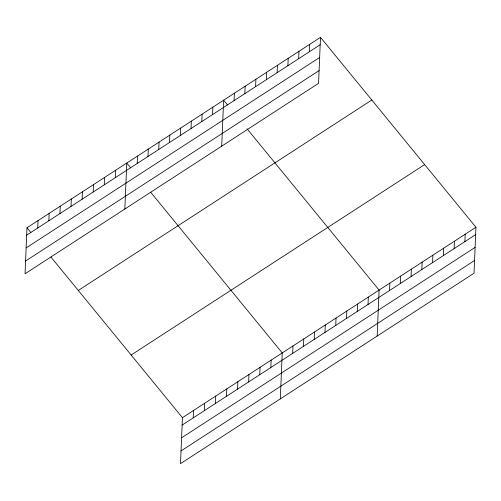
<?xml version="1.0" encoding="UTF-8"?>
<svg xmlns="http://www.w3.org/2000/svg" width="501" height="501" viewBox="0 0 501 501"><rect width="100%" height="100%" fill="white"/><g stroke="black" fill="none" stroke-linecap="round" stroke-linejoin="round"><path stroke-width="0.75" d="M26.979 227.78L25.05 273.746L318.561 83.323L320.49 37.356L26.979 227.78L30.887 232.552M37.757 227.986L38.063 220.584M48.841 220.791L49.154 213.388M59.932 213.601L60.239 206.193M71.017 206.406L71.33 199.003M82.108 199.21L82.414 191.808M93.192 192.021L93.505 184.612M104.283 184.825L104.596 177.423M115.374 177.63L115.681 170.227M124.843 209.005L126.772 163.032L130.68 167.81M137.224 163.458L137.531 156.049M147.983 156.475L148.296 149.066M158.748 149.492L159.055 142.09M169.507 142.509L169.82 135.107M180.272 135.527L180.579 128.124M191.031 128.544L191.344 121.142M50.92 257.019L182.439 417.677L180.51 463.644L474.021 273.22L475.95 227.254L320.49 37.356M201.797 121.561L202.103 114.159M193.217 417.884L193.53 410.482M212.556 114.579L212.869 107.176M204.308 410.688L204.615 403.286M221.699 146.167L223.628 100.194L227.535 104.966M215.392 403.499L215.706 396.091M234.08 100.613L234.393 93.211M226.483 396.304L226.79 388.901M244.845 93.637L245.152 86.228M237.568 389.108L237.881 381.706M255.604 86.654L255.917 79.246M248.659 381.919L248.972 374.51M266.369 79.672L266.676 72.263M259.75 374.723L260.057 367.321M277.128 72.689L277.441 65.28M270.834 367.527L271.147 360.125M287.887 65.706L288.2 58.304M280.31 398.902L282.232 352.929L150.713 192.278M298.652 58.723L298.965 51.321M292.684 353.355L292.997 345.947M309.411 51.741L309.724 44.338M303.449 346.373L303.756 338.964M314.208 339.39L314.522 331.981M324.974 332.407L325.281 325.005M335.733 325.425L336.046 318.022M346.498 318.442L346.805 311.04M357.257 311.459L357.57 304.057M368.022 304.476L368.329 297.074M377.165 336.065L379.094 290.092L247.081 128.838M389.546 290.511L389.853 283.109M400.305 283.528L400.618 276.126M411.07 276.552L411.377 269.143M421.829 269.569L422.143 262.161M432.588 262.587L432.902 255.178M443.354 255.604L443.667 248.202M454.113 248.621L454.426 241.219M464.878 241.639L465.191 234.236M26.666 235.182L320.177 44.758M26.133 247.907L319.644 57.483M25.582 261.021L319.093 70.597M78.281 290.442L371.792 100.018M131.137 355.009L424.648 164.585M182.439 417.677L475.95 227.254M182.132 425.08L475.637 234.656M181.594 437.805L475.105 247.381M181.049 450.919L474.56 260.495"/></g></svg>
